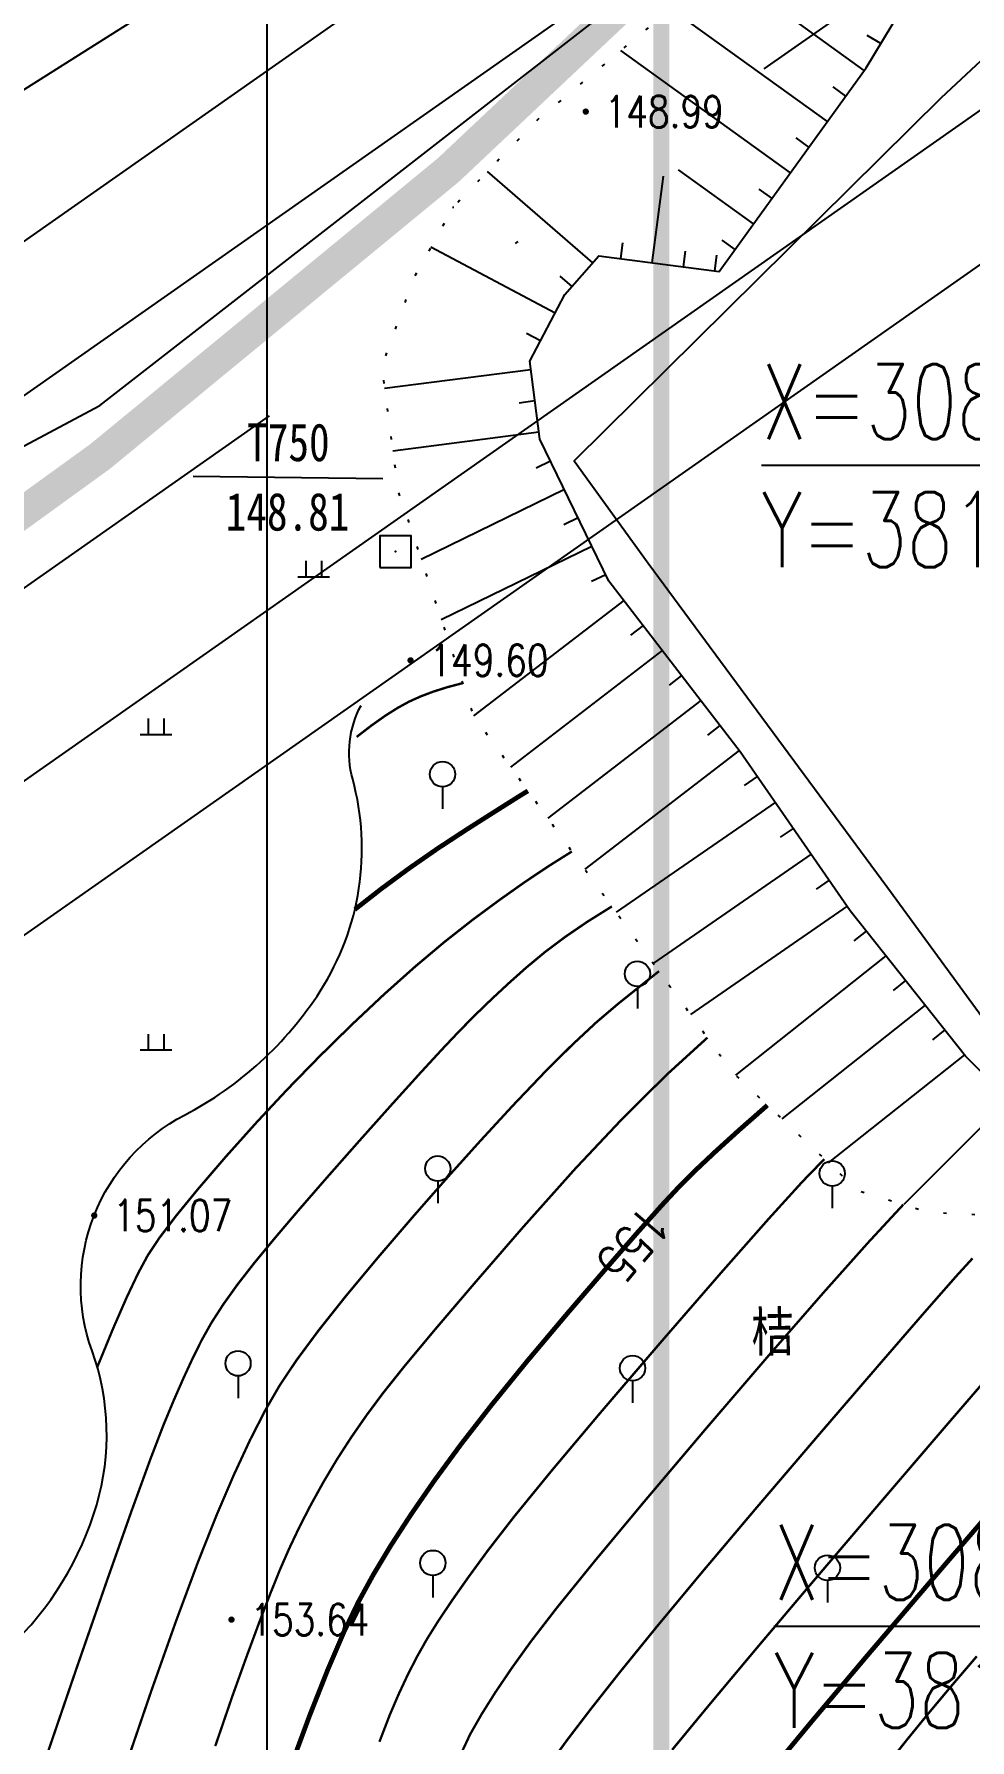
# Model space of a CAD drawing. Extents: x -809667 to 586099, y 3084146 to 3634412.
# Drawn here: x 381720.1 to 381749.8, y 3085724.5 to 3085778.5 of the extents above; entities that cross this region are included whole.
import ezdxf
from ezdxf.enums import TextEntityAlignment as Align

# ---------------------------------------------------------------- set-up
doc = ezdxf.new("R2010")
doc.units = 0
doc.header["$LTSCALE"] = 0.5
doc.header["$PDSIZE"] = 0.2
doc.linetypes.add('DASHDOT', pattern=[25.4, 12.7, -6.35, 0, -6.35])
doc.linetypes.add('X4', pattern=[1.6, 0, -1.6])
doc.layers.get('0').update_dxf_attribs({"linetype": 'CONTINUOUS'})
for name, color, linetype in [('0-人行道线', 46, 'CONTINUOUS'), ('DIM_COOR', 3, 'CONTINUOUS'), ('dxt', 252, 'CONTINUOUS'), ('GCD', 252, 'CONTINUOUS'), ('KZD', 252, 'CONTINUOUS'), ('PUB_TITLE', 4, 'CONTINUOUS'), ('RD-中线', 1, 'DASHDOT'), ('RD-红线', 7, 'CONTINUOUS'), ('新测范围线', 1, 'CONTINUOUS'), ('道路', 4, 'CONTINUOUS')]:
    doc.layers.add(name, color=color, linetype=linetype)
doc.styles.add('_TCH_DIM', font='SIMPLEX', dxfattribs={"bigfont": 'GBCBIG'})
doc.styles.add('HZ', font='', dxfattribs={"width": 0.8})
doc.styles.get("Standard").update_dxf_attribs({"font": 'rs.shx', "bigfont": 'hztxt.shx'})
doc.styles.get('HZ').set_extended_font_data('NSimSun')
doc.linetypes.add('10421', pattern='A,2,[150,AAA.SHX,S=1,R=0,X=0,Y=1],1e-11', length=2)
doc.linetypes.add('445', pattern='A,8,-0.5,[147,AAA.SHX,S=1,R=0,X=0,Y=0],-1.5', length=10)

# ---------------------------------------------------------------- blocks, each defined once
blk = doc.blocks.new('gc125')
at = {"color": 0}
blk.add_line((0, 0.8), (0, 2.2), dxfattribs=at)
blk.add_circle((0, 0), 0.8, dxfattribs=at)
blk = doc.blocks.new('gc119')
at = {"color": 0}
for p, q in [((-1, 0), (1, 0)), ((-0.5, 1), (-0.5, 0)), ((0.5, 1), (0.5, 0))]:
    blk.add_line(p, q, dxfattribs=at)
blk = doc.blocks.new('gc261')
blk.add_lwpolyline([(-1, -1), (1, -1), (1, 1), (-1, 1)], close=True)
blk.add_point((0, 0))
blk = doc.blocks.new('GC200')
at = {"color": 0, "linetype": 'Continuous', "const_width": 0.2, "flags": 128}
blk.add_lwpolyline([(-0.1, 0, 1), (0.1, 0, 1)], format="xyb", close=True, dxfattribs=at)

msp = doc.modelspace()

# ---------------------------------------------------------------- linework, layer by layer
at = {"layer": '0-人行道线', "linetype": 'Continuous', "flags": 128}
msp.add_lwpolyline([(381779.809, 3085792.095), (381622.358, 3085681.595)], dxfattribs=at)
at = {"layer": 'DIM_COOR', "color": 3, "linetype": 'Continuous'}
for p, q in [((381765.16, 3085764.846), (381743.16, 3085764.846)), ((381764.403, 3085728.049), (381743.547, 3085728.049))]:
    msp.add_line(p, q, dxfattribs=at)
at = {"layer": 'dxt', "color": 252, "linetype": 'Continuous'}
for p, q in [((381746.413, 3085777.373), (381741.359, 3085781.021)), ((381745.243, 3085775.752), (381740.287, 3085779.328)), ((381746.935, 3085778.226), (381746.506, 3085778.484)), ((381744.072, 3085774.13), (381738.7, 3085778.007)), ((381745.828, 3085776.562), (381745.422, 3085776.855)), ((381744.657, 3085774.941), (381744.252, 3085775.233)), ((381737.807, 3085771.278), (381734.477, 3085774.173)), ((381739.691, 3085771.278), (381740.051, 3085774.023)), ((381742.902, 3085772.508), (381740.521, 3085774.226)), ((381743.487, 3085773.319), (381743.081, 3085773.612)), ((381736.619, 3085769.683), (381732.678, 3085771.767)), ((381738.7, 3085771.408), (381738.765, 3085771.904)), ((381742.316, 3085771.697), (381741.911, 3085771.99)), ((381740.683, 3085771.148), (381740.748, 3085771.644)), ((381741.674, 3085771.018), (381741.739, 3085771.514)), ((381737.151, 3085770.523), (381736.773, 3085770.851)), ((381736.152, 3085768.799), (381735.71, 3085769.033)), ((381735.845, 3085767.886), (381731.209, 3085767.287)), ((381735.973, 3085766.894), (381735.477, 3085766.83)), ((381736.101, 3085765.902), (381731.474, 3085765.305)), ((381736.47, 3085764.983), (381736.02, 3085764.764)), ((381736.908, 3085764.084), (381732.368, 3085761.871)), ((381737.346, 3085763.185), (381736.897, 3085762.966)), ((381737.784, 3085762.286), (381733.01, 3085759.959)), ((381738.222, 3085761.387), (381737.773, 3085761.168)), ((381738.792, 3085760.57), (381734.033, 3085756.91)), ((381739.402, 3085759.777), (381739.006, 3085759.472)), ((381740.012, 3085758.984), (381735.206, 3085755.29)), ((381740.621, 3085758.192), (381740.225, 3085757.887)), ((381741.231, 3085757.399), (381736.381, 3085753.67)), ((381741.84, 3085756.606), (381741.444, 3085756.301)), ((381742.45, 3085755.813), (381737.557, 3085752.052)), ((381743.02, 3085754.992), (381742.609, 3085754.708)), ((381743.589, 3085754.17), (381738.551, 3085750.685)), ((381744.158, 3085753.347), (381743.747, 3085753.063)), ((381744.727, 3085752.525), (381739.728, 3085749.068)), ((381745.296, 3085751.702), (381744.884, 3085751.418)), ((381745.865, 3085750.88), (381740.905, 3085747.45)), ((381746.476, 3085750.089), (381746.085, 3085749.779)), ((381747.098, 3085749.306), (381742.331, 3085745.525)), ((381747.719, 3085748.522), (381747.327, 3085748.212)), ((381748.341, 3085747.739), (381743.799, 3085744.137)), ((381748.962, 3085746.955), (381748.57, 3085746.645)), ((381749.583, 3085746.172), (381745.267, 3085742.749)), ((381750.993, 3085744.753), (381747.661, 3085741.42))]:
    msp.add_line(p, q, dxfattribs=at)
at = {"layer": 'dxt', "color": 252, "linetype": '445', "elevation": -858.801, "flags": 128}
msp.add_lwpolyline([(381654.883, 3085746.471), (381661.278, 3085737.187), (381668.743, 3085727.948), (381670.662, 3085731.379), (381674.375, 3085732), (381709.977, 3085758.099), (381714.219, 3085762.5), (381722.188, 3085766.75), (381738.477, 3085779.421), (381742.016, 3085784.921), (381742.41, 3085793.17), (381740.642, 3085811.501), (381734.152, 3085821.911), (381727.781, 3085842.5), (381726.313, 3085846.5), (381723.094, 3085856), (381720.781, 3085865), (381715.969, 3085881.25), (381715.688, 3085882.75), (381704.233, 3085903.144), (381697.463, 3085915.539), (381680.146, 3085947.558), (381671.12, 3085960.329), (381663.034, 3085967.466), (381658.145, 3085967.841), (381654.883, 3085966.997)], dxfattribs=at)
at = {"layer": 'dxt', "color": 252, "linetype": 'Continuous', "elevation": -859.903}
msp.add_lwpolyline([(381769.188, 3085748.25), (381761.263, 3085746.416), (381753.617, 3085744.253), (381751.683, 3085744.063), (381749.623, 3085746.122), (381745.968, 3085750.73), (381742.478, 3085755.776), (381738.323, 3085761.18), (381736.13, 3085765.68), (381735.81, 3085768.153), (381736.928, 3085770.267), (381738, 3085771.5), (381741.813, 3085771), (381746.468, 3085777.45), (381748.148, 3085780.245), (381748.947, 3085781.923), (381751.469, 3085794.25), (381751.844, 3085815), (381749.344, 3085819), (381742.5, 3085829.5), (381729.125, 3085845.5)], dxfattribs=at)
at = {"layer": 'dxt', "linetype": 'X4', "flags": 128}
msp.add_lwpolyline([(381727.781, 3085844.918), (381734.018, 3085825.459), (381738.474, 3085816.981), (381741.414, 3085811.413), (381742.389, 3085806.293), (381743.669, 3085795.664), (381743.219, 3085787.651), (381742.579, 3085783.431), (381740.658, 3085779.636), (381736.042, 3085775.795), (381733.388, 3085773.043), (381733.388, 3085773.043), (381732.136, 3085770.791), (381731.116, 3085767.98), (381731.645, 3085764.026), (381734.035, 3085756.905), (381736.52, 3085753.477), (381742.245, 3085745.607), (381746.196, 3085741.87), (381748.436, 3085741.182), (381751.064, 3085741.052), (381754.532, 3085741.44), (381759.971, 3085742.941), (381769.176, 3085745.322), (381770.795, 3085746.366)], dxfattribs=at)
at = {"layer": 'dxt', "color": 252, "linetype": 'Continuous', "elevation": -861.002, "flags": 128}
msp.add_lwpolyline([(381730.584, 3085797.623), (381735.875, 3085789.25), (381736.919, 3085787.597), (381699.964, 3085764.247), (381691.906, 3085777), (381724.775, 3085797.769), (381726.499, 3085795.041)], close=True, dxfattribs=at)
at = {"layer": 'dxt', "color": 252, "linetype": 'Continuous', "elevation": -858.222, "flags": 128}
msp.add_lwpolyline([(381760.625, 3085787.5), (381748.844, 3085776.5), (381737.219, 3085765), (381739.563, 3085761.75), (381747.125, 3085751.5), (381752.063, 3085744.75), (381760.063, 3085746.5), (381766.563, 3085748.75), (381766.563, 3085748.75), (381760.438, 3085760.75), (381757.938, 3085764.25), (381764.125, 3085770), (381783.656, 3085783.75)], dxfattribs=at)
at = {"layer": 'dxt', "color": 252, "linetype": 'Continuous', "flags": 128}
for points, const_width in [([(381730.327, 3085756.245), (381730.795, 3085756.606), (381731.228, 3085756.913), (381731.626, 3085757.165), (381731.989, 3085757.364), (381732.355, 3085757.529), (381732.759, 3085757.682), (381733.202, 3085757.822), (381733.684, 3085757.95)], 0.075), ([(381730.27, 3085750.775), (381731.119, 3085751.438), (381731.992, 3085752.081), (381732.888, 3085752.704), (381733.807, 3085753.306), (381734.626, 3085753.827), (381735.224, 3085754.205), (381735.6, 3085754.441), (381735.754, 3085754.534)], 0.15), ([(381722.109, 3085736.27), (381722.601, 3085737.469), (381723.032, 3085738.458), (381723.401, 3085739.238), (381723.708, 3085739.809), (381724.069, 3085740.354), (381724.601, 3085741.057), (381725.304, 3085741.916), (381726.177, 3085742.933), (381727.147, 3085744.016), (381728.137, 3085745.077), (381729.147, 3085746.114), (381730.179, 3085747.128), (381731.199, 3085748.087), (381732.176, 3085748.96), (381733.11, 3085749.746), (381734, 3085750.446), (381734.848, 3085751.073), (381735.655, 3085751.644), (381736.422, 3085752.157), (381737.148, 3085752.614)], 0.075), ([(381722.952, 3085723.463), (381723.826, 3085726.019), (381724.607, 3085728.225), (381725.297, 3085730.082), (381725.895, 3085731.591), (381726.434, 3085732.847), (381726.946, 3085733.95), (381727.431, 3085734.898), (381727.89, 3085735.692), (381728.419, 3085736.483), (381729.116, 3085737.424), (381729.982, 3085738.516), (381731.015, 3085739.756), (381732.12, 3085741.044), (381733.2, 3085742.276), (381734.256, 3085743.451), (381735.288, 3085744.571), (381736.259, 3085745.589), (381737.135, 3085746.463), (381737.916, 3085747.192), (381738.601, 3085747.776), (381739.16, 3085748.224), (381739.565, 3085748.547), (381739.815, 3085748.745), (381739.91, 3085748.818)], 0.075), ([(381728.22, 3085723.556), (381728.844, 3085725.239), (381729.413, 3085726.679), (381729.925, 3085727.874), (381730.382, 3085728.824), (381730.854, 3085729.686), (381731.411, 3085730.613), (381732.055, 3085731.605), (381732.785, 3085732.663), (381733.628, 3085733.813), (381734.611, 3085735.079), (381735.734, 3085736.461), (381736.996, 3085737.96), (381738.219, 3085739.381), (381739.221, 3085740.529), (381740.002, 3085741.404), (381740.563, 3085742.007), (381741.075, 3085742.516), (381741.709, 3085743.113), (381742.464, 3085743.798), (381743.342, 3085744.569)], 0.15), ([(381731.049, 3085724.39), (381731.376, 3085725.241), (381731.659, 3085725.9), (381731.948, 3085726.519), (381732.245, 3085727.097), (381732.549, 3085727.636), (381732.901, 3085728.201), (381733.34, 3085728.858), (381733.867, 3085729.608), (381734.482, 3085730.451), (381735.32, 3085731.532), (381736.515, 3085732.996), (381738.069, 3085734.844), (381739.98, 3085737.075), (381741.87, 3085739.254), (381743.361, 3085740.945), (381744.453, 3085742.148), (381745.147, 3085742.863)], 0.075), ([(381733.567, 3085723.869), (381733.923, 3085724.627), (381734.284, 3085725.261), (381734.724, 3085725.961), (381735.243, 3085726.728), (381735.842, 3085727.562), (381736.668, 3085728.635), (381737.872, 3085730.121), (381739.452, 3085732.02), (381741.409, 3085734.333), (381743.408, 3085736.665), (381745.115, 3085738.624), (381746.529, 3085740.21), (381747.651, 3085741.423)], 0.075)]:
    msp.add_lwpolyline(points, dxfattribs=dict(at, const_width=const_width))
at = {"layer": 'dxt', "color": 252, "linetype": '10421', "flags": 128}
msp.add_lwpolyline([(381685.425, 3085696.252, 0.026501), (381685.635, 3085695.971, 0.043553), (381685.785, 3085695.82, 0.065439), (381686.612, 3085695.291, 0.085016), (381687.343, 3085695.09, 0.042575), (381688.178, 3085695.078, 0.040194), (381689.052, 3085695.211, 0.014111), (381689.944, 3085695.448, 0.004348), (381692.808, 3085696.324, 0.014483), (381696.338, 3085697.55, 0.008229), (381702.446, 3085699.988, 0.060842), (381707.715, 3085702.989, 0.048533), (381713.34, 3085708.086, 0.05939), (381715.928, 3085711.72, 0.06318), (381717.461, 3085715.625, 0.145567), (381717.308, 3085719.337, -0.134572), (381717.056, 3085723.336, -0.153507), (381719.311, 3085727.372, 0.132719), (381722.09, 3085731.904, 0.159417), (381721.944, 3085736.783, -0.182553), (381722.009, 3085741.077, -0.180528), (381724.876, 3085744.26, 0.130905), (381729.172, 3085748.187, 0.212047), (381730.201, 3085754.903, -0.191841), (381730.467, 3085757.246, -0.103402)], format="xyb", dxfattribs=at)
at = {"layer": 'dxt', "color": 252, "linetype": 'Continuous'}
for points, const_width in [([(381720.442, 3085723.764), (381721.434, 3085726.669), (381722.403, 3085729.464), (381723.189, 3085731.692), (381723.791, 3085733.35), (381724.21, 3085734.441), (381724.531, 3085735.213), (381724.839, 3085735.916), (381725.133, 3085736.551), (381725.414, 3085737.118), (381725.724, 3085737.671), (381726.107, 3085738.265), (381726.562, 3085738.9), (381727.09, 3085739.577), (381727.722, 3085740.342), (381728.488, 3085741.244), (381729.389, 3085742.281), (381730.425, 3085743.455), (381731.451, 3085744.604), (381732.322, 3085745.568), (381733.038, 3085746.346), (381733.6, 3085746.94), (381734.094, 3085747.44), (381734.609, 3085747.938), (381735.144, 3085748.435), (381735.699, 3085748.931), (381736.293, 3085749.424), (381736.943, 3085749.912), (381737.651, 3085750.395), (381738.415, 3085750.872)], 0.075), ([(381725.847, 3085724.254), (381726.391, 3085725.843), (381726.836, 3085727.082), (381727.235, 3085728.161), (381727.588, 3085729.08), (381727.894, 3085729.84), (381728.193, 3085730.524), (381728.522, 3085731.216), (381728.883, 3085731.916), (381729.275, 3085732.624), (381729.699, 3085733.336), (381730.156, 3085734.043), (381730.645, 3085734.748), (381731.167, 3085735.45), (381731.849, 3085736.305), (381732.818, 3085737.468), (381734.073, 3085738.94), (381735.615, 3085740.721), (381737.244, 3085742.547), (381738.757, 3085744.154), (381740.157, 3085745.542), (381741.441, 3085746.712)], 0.075), ([(381736.425, 3085723.659), (381736.993, 3085724.442), (381737.741, 3085725.422), (381738.668, 3085726.598), (381739.825, 3085728.024), (381741.264, 3085729.757), (381742.985, 3085731.796), (381744.987, 3085734.141), (381746.898, 3085736.362), (381748.344, 3085738.032), (381749.325, 3085739.15), (381749.842, 3085739.716)], 0.075), ([(381740.323, 3085724.135), (381741.508, 3085725.572), (381743, 3085727.356), (381744.8, 3085729.485), (381746.908, 3085731.96), (381748.93, 3085734.323), (381750.472, 3085736.113)], 0.075), ([(381743.345, 3085723.339), (381744.703, 3085724.983), (381746.483, 3085727.096), (381748.686, 3085729.678), (381750.836, 3085732.182)], 0.15), ([(381747.117, 3085723.634), (381747.733, 3085724.417), (381748.412, 3085725.251), (381749.16, 3085726.146), (381749.976, 3085727.1)], 0.075)]:
    msp.add_lwpolyline(points, dxfattribs=dict(at, const_width=const_width))
at = {"layer": 'KZD', "color": 252, "linetype": 'Continuous'}
msp.add_line((381725.151, 3085764.512), (381731.152, 3085764.439), dxfattribs=at)
at = {"layer": 'PUB_TITLE', "linetype": 'Continuous'}
msp.add_lwpolyline([(381727.482, 3085571.553), (382147.982, 3085571.553), (382147.982, 3085868.553), (381727.482, 3085868.553)], close=True, dxfattribs=at)
at = {"layer": 'PUB_TITLE', "linetype": 'Continuous', "const_width": 0.5}
msp.add_lwpolyline([(381739.982, 3085576.553), (382142.982, 3085576.553), (382142.982, 3085863.553), (381739.982, 3085863.553)], close=True, dxfattribs=at)
at = {"layer": 'RD-中线', "ltscale": 3}
msp.add_lwpolyline([(381915.162, 3085898.084), (381915.162, 3085898.084), (381599.832, 3085676.783), (381580.938, 3085658.997)], dxfattribs=at)
at = {"layer": 'RD-红线', "flags": 128}
msp.add_lwpolyline([(381740.107, 3085786.226), (381612.016, 3085696.331)], dxfattribs=at)
at = {"layer": '新测范围线', "color": 252, "const_width": 1, "flags": 128}
msp.add_lwpolyline([(381673.294, 3085729.711), (381722.204, 3085765.139), (381733.234, 3085774.217), (381740.261, 3085780.843)], dxfattribs=at)
at = {"layer": '道路', "linetype": 'Continuous'}
for points in [[(381778.206, 3085795.858), (381608.185, 3085676.536)], [(381743.051, 3085783.405), (381602.333, 3085684.648)]]:
    msp.add_lwpolyline(points, dxfattribs=at)

# ---------------------------------------------------------------- block references
at = {"layer": 'dxt', "color": 8, "linetype": 'Continuous', "xscale": 0.5, "yscale": 0.5}
for p in [(381728.967, 3085761.324), (381723.967, 3085756.324), (381723.967, 3085746.324)]:
    msp.add_blockref('gc119', p, dxfattribs=at)
at = {"layer": 'dxt', "color": 8, "linetype": 'Continuous', "xscale": 0.5, "yscale": 0.5, "rotation": 180}
for p in [(381733.049, 3085755.062, 1.224), (381739.223, 3085748.735, 1.224), (381732.896, 3085742.561, 1.224), (381745.397, 3085742.408, 1.223), (381726.569, 3085736.387, 1.224), (381739.07, 3085736.234, 1.224), (381732.743, 3085730.06, 1.224), (381745.244, 3085729.907, 1.223)]:
    msp.add_blockref('gc125', p, dxfattribs=at)
at = {"layer": 'GCD', "color": 8, "linetype": 'Continuous'}
ref = msp.add_blockref('GC200', (381737.587, 3085776.067, 148.988), dxfattribs=dict(at, xscale=0.5, yscale=0.5, zscale=0.5))
ref.add_attrib('height', '148.99', dxfattribs={"linetype": 'Continuous', "height": 1, "width": 0.8}).set_placement((381738.187, 3085776.067, 148.988), align=Align.MIDDLE_LEFT)
ref = msp.add_blockref('GC200', (381732.036, 3085758.672, 149.605), dxfattribs=dict(at, xscale=0.5, yscale=0.5, zscale=0.5))
ref.add_attrib('height', '149.60', dxfattribs={"linetype": 'Continuous', "height": 1, "width": 0.8}).set_placement((381732.636, 3085758.672, 149.605), align=Align.MIDDLE_LEFT)
ref = msp.add_blockref('GC200', (381722.014, 3085741.075, 151.075), dxfattribs=dict(at, xscale=0.5, yscale=0.5, zscale=0.5))
ref.add_attrib('height', '151.07', dxfattribs={"linetype": 'Continuous', "height": 1, "width": 0.8}).set_placement((381722.614, 3085741.075, 151.075), align=Align.MIDDLE_LEFT)
ref = msp.add_blockref('GC200', (381726.361, 3085728.263, 153.637), dxfattribs=dict(at, xscale=0.5, yscale=0.5, zscale=0.5))
ref.add_attrib('height', '153.64', dxfattribs={"linetype": 'Continuous', "height": 1, "width": 0.8}).set_placement((381726.961, 3085728.263, 153.637), align=Align.MIDDLE_LEFT)
at = {"layer": 'KZD', "color": 252, "linetype": 'Continuous', "xscale": 0.5, "yscale": 0.5}
msp.add_blockref('gc261', (381731.557, 3085762.121, 149.531), dxfattribs=at)

# ---------------------------------------------------------------- texts
at = {"layer": 'DIM_COOR', "color": 7, "linetype": 'Continuous', "style": '_TCH_DIM', "width": 0.705882}
for s, p in [('X=3085749.948', (381743.16, 3085765.686)), ('Y=381765.390', (381743.16, 3085761.626)), ('X=3085749.101', (381743.547, 3085728.889)), ('Y=381775.862', (381743.547, 3085724.829))]:
    msp.add_text(s, height=2.38, dxfattribs=at).set_placement(p)
at = {"layer": 'dxt', "color": 252, "linetype": 'Continuous', "width": 0.8}
msp.add_text('155', height=1.2, rotation=229.443, dxfattribs=at).set_placement((381739.097, 3085740.164, 155), align=Align.MIDDLE)
at = {"layer": 'dxt', "color": 252, "linetype": 'Continuous', "style": 'HZ', "width": 0.8}
msp.add_text('桔', height=1.25, rotation=0.8, dxfattribs=at).set_placement((381743.51, 3085737.417, 0.723), align=Align.MIDDLE)
at = {"layer": 'KZD', "color": 252, "linetype": 'Continuous', "style": 'HZ', "width": 0.8}
for s, p in [('T750', (381728.165, 3085765.576)), ('148.81', (381728.138, 3085763.376))]:
    msp.add_text(s, height=1.2, dxfattribs=at).set_placement(p, align=Align.MIDDLE)

doc.saveas('drawing.dxf')
